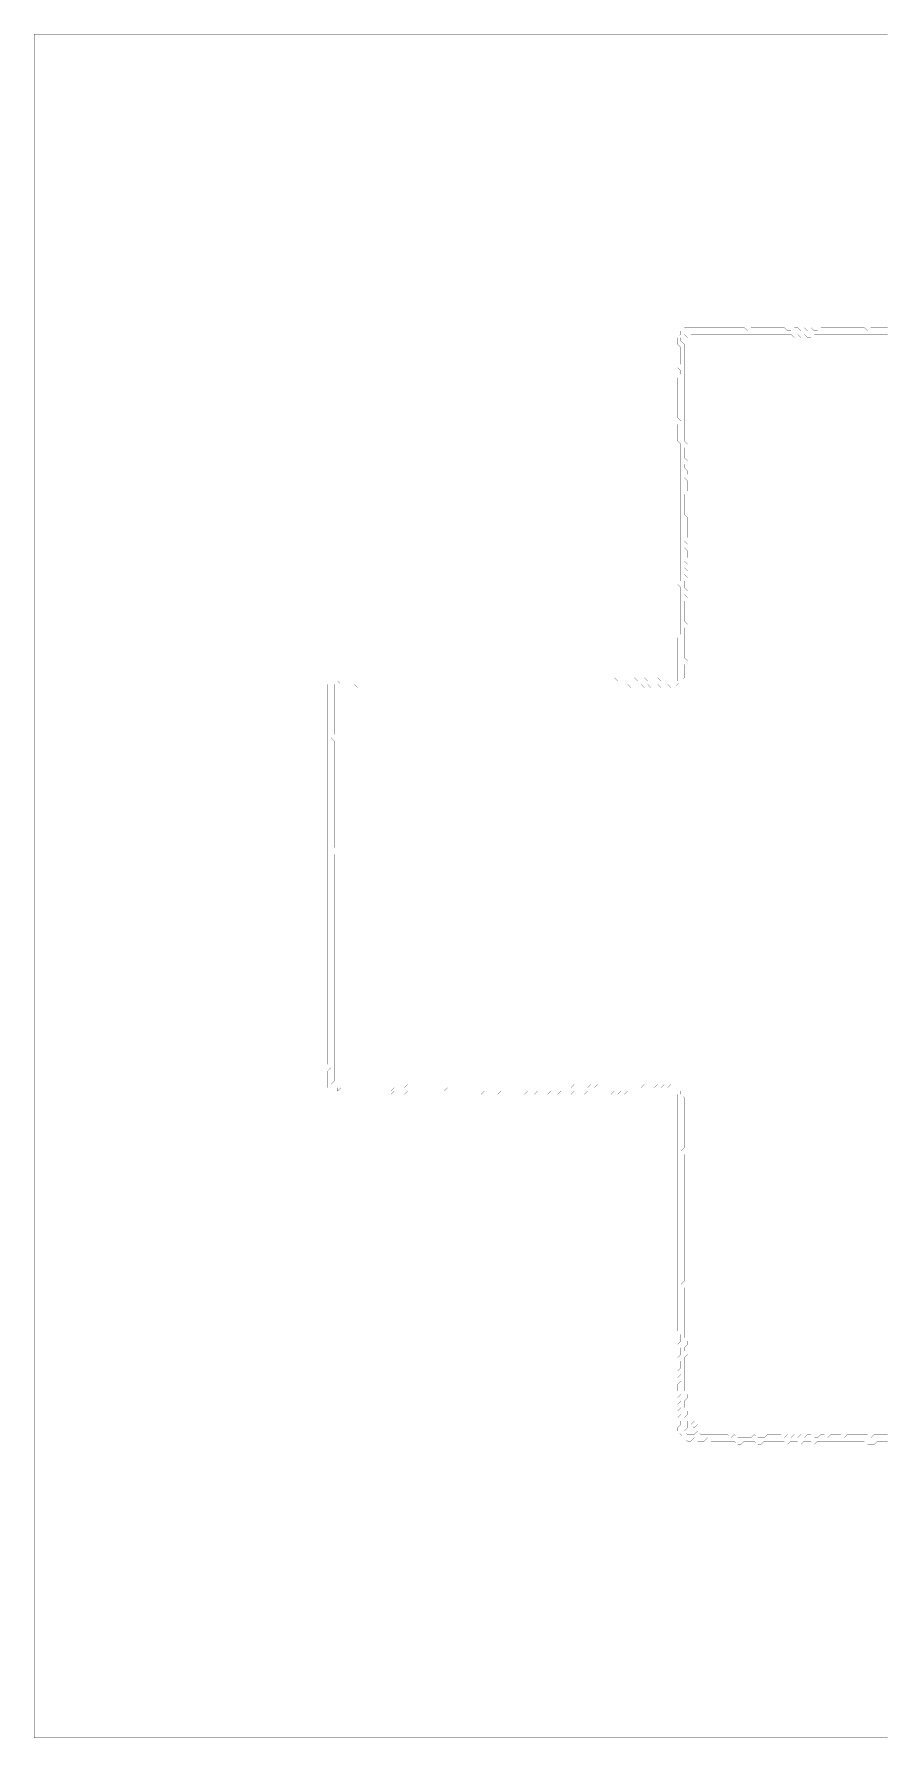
# Model space of a CAD drawing. Header units: metres. Extents: x 0 to 5034, y -5034 to 0.
# Drawn here: x 0 to 2517, y -5034 to 0 of the extents above; entities that cross this region are included whole.
import ezdxf

# ---------------------------------------------------------------- set-up
doc = ezdxf.new("R2010")
doc.units = ezdxf.units.M
doc.layers.add('conductor', color=1, linetype='Continuous')
doc.layers.add('substrate', color=5, linetype='Continuous')

msp = doc.modelspace()

# ---------------------------------------------------------------- linework, layer by layer
at = {"layer": 'conductor', "const_width": 0.5}
msp.add_lwpolyline([(2522, -886.6), (2512.1, -886.6), (2502.3, -886.6), (2492.4, -886.6), (2482.6, -886.6), (2472.7, -886.6), (2462.9, -886.6), (2453, -886.6), (2443.2, -886.6), (2433.3, -886.6), (2423.5, -886.6), (2413.6, -886.6), (2403.8, -886.6), (2393.9, -886.6), (2384.1, -886.6), (2374.2, -886.6), (2364.4, -886.6), (2354.5, -886.6), (2344.7, -886.6), (2334.8, -886.6), (2325, -886.6), (2315.1, -886.6), (2305.3, -886.6), (2295.4, -896.5), (2285.6, -896.5), (2275.7, -886.6), (2265.9, -896.5), (2256, -886.6), (2246.2, -896.5), (2236.3, -886.6), (2226.5, -886.6), (2216.6, -886.6), (2206.8, -886.6), (2196.9, -886.6), (2187, -886.6), (2177.2, -886.6), (2167.3, -886.6), (2157.5, -886.6), (2147.6, -886.6), (2137.8, -886.6), (2127.9, -886.6), (2118.1, -886.6), (2108.2, -886.6), (2098.4, -886.6), (2088.5, -886.6), (2078.7, -886.6), (2068.8, -886.6), (2059, -886.6), (2049.1, -886.6), (2039.3, -886.6), (2029.4, -886.6), (2019.6, -886.6), (2009.7, -886.6), (1999.9, -886.6), (1990, -886.6), (1980.2, -886.6), (1970.3, -886.6), (1960.5, -886.6), (1950.6, -886.6), (1940.8, -886.6), (1930.9, -896.5), (1921.1, -886.6), (1911.2, -896.5), (1911.2, -906.3), (1921.1, -916.2), (1921.1, -926), (1921.1, -935.9), (1921.1, -945.8), (1921.1, -955.6), (1921.1, -965.5), (1921.1, -975.3), (1921.1, -985.2), (1921.1, -995), (1921.1, -1004.9), (1921.1, -1014.7), (1921.1, -1024.6), (1921.1, -1034.4), (1921.1, -1044.3), (1921.1, -1054.1), (1921.1, -1064), (1921.1, -1073.8), (1921.1, -1083.7), (1921.1, -1093.5), (1921.1, -1103.4), (1921.1, -1113.2), (1921.1, -1123.1), (1921.1, -1132.9), (1921.1, -1142.8), (1921.1, -1152.6), (1921.1, -1162.5), (1921.1, -1172.3), (1921.1, -1182.2), (1921.1, -1192), (1921.1, -1201.9), (1930.9, -1211.7), (1921.1, -1221.6), (1921.1, -1231.4), (1921.1, -1241.3), (1921.1, -1251.1), (1930.9, -1261), (1921.1, -1270.9), (1921.1, -1280.7), (1930.9, -1290.6), (1930.9, -1300.4), (1921.1, -1310.3), (1930.9, -1320.1), (1930.9, -1330), (1930.9, -1339.8), (1930.9, -1349.7), (1921.1, -1359.5), (1921.1, -1369.4), (1921.1, -1379.2), (1921.1, -1389.1), (1921.1, -1398.9), (1921.1, -1408.8), (1921.1, -1418.6), (1930.9, -1428.5), (1930.9, -1438.3), (1930.9, -1448.2), (1930.9, -1458), (1930.9, -1467.9), (1930.9, -1477.7), (1930.9, -1487.6), (1921.1, -1497.4), (1930.9, -1507.3), (1921.1, -1517.1), (1930.9, -1527), (1930.9, -1536.8), (1930.9, -1546.7), (1921.1, -1556.5), (1930.9, -1566.4), (1921.1, -1576.2), (1930.9, -1586.1), (1921.1, -1596), (1930.9, -1605.8), (1921.1, -1615.7), (1921.1, -1625.5), (1921.1, -1635.4), (1930.9, -1645.2), (1921.1, -1655.1), (1930.9, -1664.9), (1921.1, -1674.8), (1921.1, -1684.6), (1921.1, -1694.5), (1921.1, -1704.3), (1921.1, -1714.2), (1921.1, -1724), (1921.1, -1733.9), (1930.9, -1743.7), (1921.1, -1753.6), (1921.1, -1763.4), (1921.1, -1773.3), (1921.1, -1783.1), (1921.1, -1793), (1921.1, -1802.8), (1921.1, -1812.7), (1921.1, -1822.5), (1921.1, -1832.4), (1921.1, -1842.2), (1930.9, -1852.1), (1921.1, -1861.9), (1921.1, -1871.8), (1921.1, -1881.6), (1921.1, -1891.5), (1921.1, -1901.4), (1911.2, -1911.2), (1901.4, -1921.1), (1891.5, -1930.9), (1881.6, -1930.9), (1871.8, -1921.1), (1861.9, -1930.9), (1852.1, -1930.9), (1842.2, -1921.1), (1832.4, -1921.1), (1822.5, -1930.9), (1812.7, -1921.1), (1802.8, -1930.9), (1793, -1921.1), (1783.1, -1921.1), (1773.3, -1921.1), (1763.4, -1930.9), (1753.6, -1921.1), (1743.7, -1921.1), (1733.9, -1921.1), (1724, -1921.1), (1714.2, -1921.1), (1704.3, -1921.1), (1694.5, -1921.1), (1684.6, -1921.1), (1674.8, -1921.1), (1664.9, -1921.1), (1655.1, -1921.1), (1645.2, -1921.1), (1635.4, -1921.1), (1625.5, -1921.1), (1615.7, -1921.1), (1605.8, -1921.1), (1596, -1921.1), (1586.1, -1921.1), (1576.2, -1921.1), (1566.4, -1921.1), (1556.5, -1921.1), (1546.7, -1921.1), (1536.8, -1921.1), (1527, -1921.1), (1517.1, -1921.1), (1507.3, -1921.1), (1497.4, -1921.1), (1487.6, -1921.1), (1477.7, -1921.1), (1467.9, -1921.1), (1458, -1921.1), (1448.2, -1921.1), (1438.3, -1921.1), (1428.5, -1921.1), (1418.6, -1921.1), (1408.8, -1921.1), (1398.9, -1921.1), (1389.1, -1921.1), (1379.2, -1921.1), (1369.4, -1921.1), (1359.5, -1921.1), (1349.7, -1921.1), (1339.8, -1921.1), (1330, -1921.1), (1320.1, -1921.1), (1310.3, -1921.1), (1300.4, -1921.1), (1290.6, -1921.1), (1280.7, -1921.1), (1270.9, -1921.1), (1261, -1921.1), (1251.1, -1921.1), (1241.3, -1921.1), (1231.4, -1921.1), (1221.6, -1921.1), (1211.7, -1921.1), (1201.9, -1921.1), (1192, -1921.1), (1182.2, -1921.1), (1172.3, -1921.1), (1162.5, -1921.1), (1152.6, -1921.1), (1142.8, -1921.1), (1132.9, -1921.1), (1123.1, -1921.1), (1113.2, -1921.1), (1103.4, -1921.1), (1093.5, -1921.1), (1083.7, -1921.1), (1073.8, -1921.1), (1064, -1921.1), (1054.1, -1921.1), (1044.3, -1921.1), (1034.4, -1921.1), (1024.6, -1921.1), (1014.7, -1921.1), (1004.9, -1921.1), (995, -1921.1), (985.2, -1921.1), (975.3, -1921.1), (965.5, -1921.1), (955.6, -1930.9), (945.8, -1921.1), (935.9, -1921.1), (926, -1921.1), (916.2, -1921.1), (906.3, -1921.1), (896.5, -1911.2), (886.6, -1921.1), (886.6, -1930.9), (886.6, -1940.8), (886.6, -1950.6), (886.6, -1960.5), (886.6, -1970.3), (886.6, -1980.2), (886.6, -1990), (886.6, -1999.9), (886.6, -2009.7), (886.6, -2019.6), (886.6, -2029.4), (886.6, -2039.3), (886.6, -2049.1), (886.6, -2059), (886.6, -2068.8), (876.8, -2078.7), (886.6, -2088.5), (886.6, -2098.4), (886.6, -2108.2), (886.6, -2118.1), (886.6, -2127.9), (886.6, -2137.8), (886.6, -2147.6), (886.6, -2157.5), (886.6, -2167.3), (886.6, -2177.2), (886.6, -2187), (886.6, -2196.9), (886.6, -2206.8), (886.6, -2216.6), (886.6, -2226.5), (886.6, -2236.3), (886.6, -2246.2), (886.6, -2256), (886.6, -2265.9), (886.6, -2275.7), (886.6, -2285.6), (886.6, -2295.4), (886.6, -2305.3), (886.6, -2315.1), (886.6, -2325), (886.6, -2334.8), (886.6, -2344.7), (886.6, -2354.5), (886.6, -2364.4), (886.6, -2374.2), (886.6, -2384.1), (886.6, -2393.9), (886.6, -2403.8), (876.8, -2413.6), (886.6, -2423.5), (886.6, -2433.3), (886.6, -2443.2), (886.6, -2453), (886.6, -2462.9), (886.6, -2472.7), (886.6, -2482.6), (886.6, -2492.4), (886.6, -2502.3), (886.6, -2512.1), (886.6, -2522), (886.6, -2531.9), (886.6, -2541.7), (886.6, -2551.6), (886.6, -2561.4), (886.6, -2571.3), (886.6, -2581.1), (886.6, -2591), (886.6, -2600.8), (886.6, -2610.7), (886.6, -2620.5), (886.6, -2630.4), (886.6, -2640.2), (886.6, -2650.1), (886.6, -2659.9), (886.6, -2669.8), (886.6, -2679.6), (886.6, -2689.5), (886.6, -2699.3), (886.6, -2709.2), (886.6, -2719), (886.6, -2728.9), (886.6, -2738.7), (886.6, -2748.6), (886.6, -2758.4), (886.6, -2768.3), (886.6, -2778.1), (886.6, -2788), (886.6, -2797.8), (886.6, -2807.7), (886.6, -2817.5), (886.6, -2827.4), (886.6, -2837.2), (886.6, -2847.1), (886.6, -2857), (886.6, -2866.8), (886.6, -2876.7), (886.6, -2886.5), (886.6, -2896.4), (886.6, -2906.2), (886.6, -2916.1), (886.6, -2925.9), (886.6, -2935.8), (886.6, -2945.6), (886.6, -2955.5), (886.6, -2965.3), (886.6, -2975.2), (886.6, -2985), (886.6, -2994.9), (886.6, -3004.7), (886.6, -3014.6), (886.6, -3024.4), (886.6, -3034.3), (886.6, -3044.1), (886.6, -3054), (886.6, -3063.8), (886.6, -3073.7), (886.6, -3083.5), (886.6, -3093.4), (876.8, -3103.2), (886.6, -3103.2), (896.5, -3113.1), (896.5, -3122.9), (906.3, -3113.1), (916.2, -3113.1), (926, -3113.1), (935.9, -3113.1), (945.8, -3113.1), (955.6, -3113.1), (965.5, -3113.1), (975.3, -3113.1), (985.2, -3113.1), (995, -3113.1), (1004.9, -3113.1), (1014.7, -3113.1), (1024.6, -3113.1), (1034.4, -3113.1), (1044.3, -3113.1), (1054.1, -3122.9), (1064, -3113.1), (1073.8, -3113.1), (1083.7, -3113.1), (1093.5, -3113.1), (1103.4, -3103.2), (1113.2, -3113.1), (1123.1, -3113.1), (1132.9, -3113.1), (1142.8, -3113.1), (1152.6, -3113.1), (1162.5, -3113.1), (1172.3, -3113.1), (1182.2, -3113.1), (1192, -3113.1), (1201.9, -3113.1), (1211.7, -3122.9), (1221.6, -3113.1), (1231.4, -3113.1), (1241.3, -3113.1), (1251.1, -3113.1), (1261, -3113.1), (1270.9, -3113.1), (1280.7, -3113.1), (1290.6, -3113.1), (1300.4, -3113.1), (1310.3, -3113.1), (1320.1, -3113.1), (1330, -3113.1), (1339.8, -3113.1), (1349.7, -3113.1), (1359.5, -3113.1), (1369.4, -3113.1), (1379.2, -3113.1), (1389.1, -3113.1), (1398.9, -3113.1), (1408.8, -3113.1), (1418.6, -3113.1), (1428.5, -3113.1), (1438.3, -3113.1), (1448.2, -3113.1), (1458, -3113.1), (1467.9, -3113.1), (1477.7, -3113.1), (1487.6, -3113.1), (1497.4, -3113.1), (1507.3, -3113.1), (1517.1, -3113.1), (1527, -3113.1), (1536.8, -3113.1), (1546.7, -3113.1), (1556.5, -3113.1), (1566.4, -3113.1), (1576.2, -3113.1), (1586.1, -3113.1), (1596, -3103.2), (1605.8, -3113.1), (1615.7, -3113.1), (1625.5, -3113.1), (1635.4, -3113.1), (1645.2, -3103.2), (1655.1, -3113.1), (1664.9, -3103.2), (1674.8, -3103.2), (1684.6, -3103.2), (1694.5, -3113.1), (1704.3, -3113.1), (1714.2, -3113.1), (1724, -3113.1), (1733.9, -3113.1), (1743.7, -3113.1), (1753.6, -3113.1), (1763.4, -3113.1), (1773.3, -3113.1), (1783.1, -3113.1), (1793, -3113.1), (1802.8, -3103.2), (1812.7, -3113.1), (1822.5, -3113.1), (1832.4, -3113.1), (1842.2, -3103.2), (1852.1, -3113.1), (1861.9, -3103.2), (1871.8, -3113.1), (1881.6, -3103.2), (1891.5, -3113.1), (1901.4, -3113.1), (1911.2, -3122.9), (1911.2, -3132.8), (1921.1, -3142.6), (1921.1, -3152.5), (1921.1, -3162.4), (1921.1, -3172.2), (1921.1, -3182.1), (1921.1, -3191.9), (1921.1, -3201.8), (1921.1, -3211.6), (1921.1, -3221.5), (1921.1, -3231.3), (1921.1, -3241.2), (1921.1, -3251), (1921.1, -3260.9), (1921.1, -3270.7), (1921.1, -3280.6), (1921.1, -3290.4), (1911.2, -3300.3), (1921.1, -3310.1), (1921.1, -3320), (1921.1, -3329.8), (1921.1, -3339.7), (1921.1, -3349.5), (1921.1, -3359.4), (1921.1, -3369.2), (1921.1, -3379.1), (1921.1, -3388.9), (1921.1, -3398.8), (1921.1, -3408.6), (1921.1, -3418.5), (1921.1, -3428.3), (1921.1, -3438.2), (1921.1, -3448), (1921.1, -3457.9), (1921.1, -3467.8), (1921.1, -3477.6), (1921.1, -3487.5), (1921.1, -3497.3), (1921.1, -3507.2), (1921.1, -3517), (1921.1, -3526.9), (1921.1, -3536.7), (1921.1, -3546.6), (1921.1, -3556.4), (1921.1, -3566.3), (1921.1, -3576.1), (1921.1, -3586), (1921.1, -3595.8), (1921.1, -3605.7), (1921.1, -3615.5), (1921.1, -3625.4), (1921.1, -3635.2), (1921.1, -3645.1), (1921.1, -3654.9), (1921.1, -3664.8), (1921.1, -3674.6), (1921.1, -3684.5), (1911.2, -3694.3), (1921.1, -3704.2), (1921.1, -3714), (1921.1, -3723.9), (1921.1, -3733.7), (1921.1, -3743.6), (1921.1, -3753.4), (1921.1, -3763.3), (1921.1, -3773.1), (1921.1, -3783), (1921.1, -3792.9), (1921.1, -3802.7), (1921.1, -3812.6), (1921.1, -3822.4), (1921.1, -3832.3), (1921.1, -3842.1), (1921.1, -3852), (1930.9, -3861.8), (1930.9, -3871.7), (1921.1, -3881.5), (1921.1, -3891.4), (1930.9, -3901.2), (1921.1, -3911.1), (1921.1, -3920.9), (1921.1, -3930.8), (1921.1, -3940.6), (1921.1, -3950.5), (1921.1, -3960.3), (1921.1, -3970.2), (1921.1, -3980), (1921.1, -3989.9), (1921.1, -3999.7), (1921.1, -4009.6), (1930.9, -4019.4), (1930.9, -4029.3), (1921.1, -4039.1), (1921.1, -4049), (1921.1, -4058.8), (1930.9, -4068.7), (1930.9, -4078.5), (1921.1, -4088.4), (1930.9, -4098.2), (1930.9, -4108.1), (1930.9, -4118), (1921.1, -4127.8), (1930.9, -4137.7), (1940.8, -4137.7), (1950.6, -4137.7), (1960.5, -4127.8), (1970.3, -4137.7), (1980.2, -4137.7), (1990, -4137.7), (1999.9, -4137.7), (2009.7, -4137.7), (2019.6, -4137.7), (2029.4, -4137.7), (2039.3, -4137.7), (2049.1, -4137.7), (2059, -4147.5), (2068.8, -4137.7), (2078.7, -4147.5), (2088.5, -4147.5), (2098.4, -4147.5), (2108.2, -4147.5), (2118.1, -4147.5), (2127.9, -4137.7), (2137.8, -4147.5), (2147.6, -4147.5), (2157.5, -4147.5), (2167.3, -4137.7), (2177.2, -4137.7), (2187, -4137.7), (2196.9, -4137.7), (2206.8, -4137.7), (2216.6, -4147.5), (2226.5, -4137.7), (2236.3, -4147.5), (2246.2, -4137.7), (2256, -4147.5), (2265.9, -4137.7), (2275.7, -4147.5), (2285.6, -4137.7), (2295.4, -4137.7), (2305.3, -4147.5), (2315.1, -4147.5), (2325, -4137.7), (2334.8, -4137.7), (2344.7, -4147.5), (2354.5, -4137.7), (2364.4, -4137.7), (2374.2, -4137.7), (2384.1, -4137.7), (2393.9, -4147.5), (2403.8, -4137.7), (2413.6, -4137.7), (2423.5, -4137.7), (2433.3, -4137.7), (2443.2, -4137.7), (2453, -4137.7), (2462.9, -4137.7), (2472.7, -4147.5), (2482.6, -4137.7), (2492.4, -4137.7), (2502.3, -4137.7), (2512.1, -4137.7), (2522, -4137.7)], dxfattribs=at)
msp.add_lwpolyline([(1940.8, -4108.1), (1950.6, -4098.2), (1960.5, -4108.1), (1950.6, -4118)], close=True, dxfattribs=at)
at = {"layer": 'substrate', "const_width": 0.5}
for points in [[(2522, 0), (2512.1, 0), (2502.3, 0), (2492.4, 0), (2482.6, 0), (2472.7, 0), (2462.9, 0), (2453, 0), (2443.2, 0), (2433.3, 0), (2423.5, 0), (2413.6, 0), (2403.8, 0), (2393.9, 0), (2384.1, 0), (2374.2, 0), (2364.4, 0), (2354.5, 0), (2344.7, 0), (2334.8, 0), (2325, 0), (2315.1, 0), (2305.3, 0), (2295.4, 0), (2285.6, 0), (2275.7, 0), (2265.9, 0), (2256, 0), (2246.2, 0), (2236.3, 0), (2226.5, 0), (2216.6, 0), (2206.8, 0), (2196.9, 0), (2187, 0), (2177.2, 0), (2167.3, 0), (2157.5, 0), (2147.6, 0), (2137.8, 0), (2127.9, 0), (2118.1, 0), (2108.2, 0), (2098.4, 0), (2088.5, 0), (2078.7, 0), (2068.8, 0), (2059, 0), (2049.1, 0), (2039.3, 0), (2029.4, 0), (2019.6, 0), (2009.7, 0), (1999.9, 0), (1990, 0), (1980.2, 0), (1970.3, 0), (1960.5, 0), (1950.6, 0), (1940.8, 0), (1930.9, 0), (1921.1, 0), (1911.2, 0), (1901.4, 0), (1891.5, 0), (1881.6, 0), (1871.8, 0), (1861.9, 0), (1852.1, 0), (1842.2, 0), (1832.4, 0), (1822.5, 0), (1812.7, 0), (1802.8, 0), (1793, 0), (1783.1, 0), (1773.3, 0), (1763.4, 0), (1753.6, 0), (1743.7, 0), (1733.9, 0), (1724, 0), (1714.2, 0), (1704.3, 0), (1694.5, 0), (1684.6, 0), (1674.8, 0), (1664.9, 0), (1655.1, 0), (1645.2, 0), (1635.4, 0), (1625.5, 0), (1615.7, 0), (1605.8, 0), (1596, 0), (1586.1, 0), (1576.2, 0), (1566.4, 0), (1556.5, 0), (1546.7, 0), (1536.8, 0), (1527, 0), (1517.1, 0), (1507.3, 0), (1497.4, 0), (1487.6, 0), (1477.7, 0), (1467.9, 0), (1458, 0), (1448.2, 0), (1438.3, 0), (1428.5, 0), (1418.6, 0), (1408.8, 0), (1398.9, 0), (1389.1, 0), (1379.2, 0), (1369.4, 0), (1359.5, 0), (1349.7, 0), (1339.8, 0), (1330, 0), (1320.1, 0), (1310.3, 0), (1300.4, 0), (1290.6, 0), (1280.7, 0), (1270.9, 0), (1261, 0), (1251.1, 0), (1241.3, 0), (1231.4, 0), (1221.6, 0), (1211.7, 0), (1201.9, 0), (1192, 0), (1182.2, 0), (1172.3, 0), (1162.5, 0), (1152.6, 0), (1142.8, 0), (1132.9, 0), (1123.1, 0), (1113.2, 0), (1103.4, 0), (1093.5, 0), (1083.7, 0), (1073.8, 0), (1064, 0), (1054.1, 0), (1044.3, 0), (1034.4, 0), (1024.6, 0), (1014.7, 0), (1004.9, 0), (995, 0), (985.2, 0), (975.3, 0), (965.5, 0), (955.6, 0), (945.8, 0), (935.9, 0), (926, 0), (916.2, 0), (906.3, 0), (896.5, 0), (886.6, 0), (876.8, 0), (866.9, 0), (857.1, 0), (847.2, 0), (837.4, 0), (827.5, 0), (817.7, 0), (807.8, 0), (798, 0), (788.1, 0), (778.3, 0), (768.4, 0), (758.6, 0), (748.7, 0), (738.9, 0), (729, 0), (719.2, 0), (709.3, 0), (699.5, 0), (689.6, 0), (679.8, 0), (669.9, 0), (660.1, 0), (650.2, 0), (640.4, 0), (630.5, 0), (620.6, 0), (610.8, 0), (600.9, 0), (591.1, 0), (581.2, 0), (571.4, 0), (561.5, 0), (551.7, 0), (541.8, 0), (532, 0), (522.1, 0), (512.3, 0), (502.4, 0), (492.6, 0), (482.7, 0), (472.9, 0), (463, 0), (453.2, 0), (443.3, 0), (433.5, 0), (423.6, 0), (413.8, 0), (403.9, 0), (394.1, 0), (384.2, 0), (374.4, 0), (364.5, 0), (354.7, 0), (344.8, 0), (335, 0), (325.1, 0), (315.2, 0), (305.4, 0), (295.5, 0), (285.7, 0), (275.8, 0), (266, 0), (256.1, 0), (246.3, 0), (236.4, 0), (226.6, 0), (216.7, 0), (206.9, 0), (197, 0), (187.2, 0), (177.3, 0), (167.5, 0), (157.6, 0), (147.8, 0), (137.9, 0), (128.1, 0), (118.2, 0), (108.4, 0), (98.5, 0), (88.7, 0), (78.8, 0), (69, 0), (59.1, 0), (49.3, 0), (39.4, 0), (29.6, 0), (19.7, 0), (9.9, 0), (0, 0), (0, -9.9), (0, -19.7), (0, -29.6), (0, -39.4), (0, -49.3), (0, -59.1), (0, -69), (0, -78.8), (0, -88.7), (0, -98.5), (0, -108.4), (0, -118.2), (0, -128.1), (0, -137.9), (0, -147.8), (0, -157.6), (0, -167.5), (0, -177.3), (0, -187.2), (0, -197), (0, -206.9), (0, -216.7), (0, -226.6), (0, -236.4), (0, -246.3), (0, -256.1), (0, -266), (0, -275.8), (0, -285.7), (0, -295.5), (0, -305.4), (0, -315.2), (0, -325.1), (0, -335), (0, -344.8), (0, -354.7), (0, -364.5), (0, -374.4), (0, -384.2), (0, -394.1), (0, -403.9), (0, -413.8), (0, -423.6), (0, -433.5), (0, -443.3), (0, -453.2), (0, -463), (0, -472.9), (0, -482.7), (0, -492.6), (0, -502.4), (0, -512.3), (0, -522.1), (0, -532), (0, -541.8), (0, -551.7), (0, -561.5), (0, -571.4), (0, -581.2), (0, -591.1), (0, -600.9), (0, -610.8), (0, -620.6), (0, -630.5), (0, -640.4), (0, -650.2), (0, -660.1), (0, -669.9), (0, -679.8), (0, -689.6), (0, -699.5), (0, -709.3), (0, -719.2), (0, -729), (0, -738.9), (0, -748.7), (0, -758.6), (0, -768.4), (0, -778.3), (0, -788.1), (0, -798), (0, -807.8), (0, -817.7), (0, -827.5), (0, -837.4), (0, -847.2), (0, -857.1), (0, -866.9), (0, -876.8), (0, -886.6), (0, -896.5), (0, -906.3), (0, -916.2), (0, -926), (0, -935.9), (0, -945.8), (0, -955.6), (0, -965.5), (0, -975.3), (0, -985.2), (0, -995), (0, -1004.9), (0, -1014.7), (0, -1024.6), (0, -1034.4), (0, -1044.3), (0, -1054.1), (0, -1064), (0, -1073.8), (0, -1083.7), (0, -1093.5), (0, -1103.4), (0, -1113.2), (0, -1123.1), (0, -1132.9), (0, -1142.8), (0, -1152.6), (0, -1162.5), (0, -1172.3), (0, -1182.2), (0, -1192), (0, -1201.9), (0, -1211.7), (0, -1221.6), (0, -1231.4), (0, -1241.3), (0, -1251.1), (0, -1261), (0, -1270.9), (0, -1280.7), (0, -1290.6), (0, -1300.4), (0, -1310.3), (0, -1320.1), (0, -1330), (0, -1339.8), (0, -1349.7), (0, -1359.5), (0, -1369.4), (0, -1379.2), (0, -1389.1), (0, -1398.9), (0, -1408.8), (0, -1418.6), (0, -1428.5), (0, -1438.3), (0, -1448.2), (0, -1458), (0, -1467.9), (0, -1477.7), (0, -1487.6), (0, -1497.4), (0, -1507.3), (0, -1517.1), (0, -1527), (0, -1536.8), (0, -1546.7), (0, -1556.5), (0, -1566.4), (0, -1576.2), (0, -1586.1), (0, -1596), (0, -1605.8), (0, -1615.7), (0, -1625.5), (0, -1635.4), (0, -1645.2), (0, -1655.1), (0, -1664.9), (0, -1674.8), (0, -1684.6), (0, -1694.5), (0, -1704.3), (0, -1714.2), (0, -1724), (0, -1733.9), (0, -1743.7), (0, -1753.6), (0, -1763.4), (0, -1773.3), (0, -1783.1), (0, -1793), (0, -1802.8), (0, -1812.7), (0, -1822.5), (0, -1832.4), (0, -1842.2), (0, -1852.1), (0, -1861.9), (0, -1871.8), (0, -1881.6), (0, -1891.5), (0, -1901.4), (0, -1911.2), (0, -1921.1), (0, -1930.9), (0, -1940.8), (0, -1950.6), (0, -1960.5), (0, -1970.3), (0, -1980.2), (0, -1990), (0, -1999.9), (0, -2009.7), (0, -2019.6), (0, -2029.4), (0, -2039.3), (0, -2049.1), (0, -2059), (0, -2068.8), (0, -2078.7), (0, -2088.5), (0, -2098.4), (0, -2108.2), (0, -2118.1), (0, -2127.9), (0, -2137.8), (0, -2147.6), (0, -2157.5), (0, -2167.3), (0, -2177.2), (0, -2187), (0, -2196.9), (0, -2206.8), (0, -2216.6), (0, -2226.5), (0, -2236.3), (0, -2246.2), (0, -2256), (0, -2265.9), (0, -2275.7), (0, -2285.6), (0, -2295.4), (0, -2305.3), (0, -2315.1), (0, -2325), (0, -2334.8), (0, -2344.7), (0, -2354.5), (0, -2364.4), (0, -2374.2), (0, -2384.1), (0, -2393.9), (0, -2403.8), (0, -2413.6), (0, -2423.5), (0, -2433.3), (0, -2443.2), (0, -2453), (0, -2462.9), (0, -2472.7), (0, -2482.6), (0, -2492.4), (0, -2502.3), (0, -2512.1), (0, -2522), (0, -2531.9), (0, -2541.7), (0, -2551.6), (0, -2561.4), (0, -2571.3), (0, -2581.1), (0, -2591), (0, -2600.8), (0, -2610.7), (0, -2620.5), (0, -2630.4), (0, -2640.2), (0, -2650.1), (0, -2659.9), (0, -2669.8), (0, -2679.6), (0, -2689.5), (0, -2699.3), (0, -2709.2), (0, -2719), (0, -2728.9), (0, -2738.7), (0, -2748.6), (0, -2758.4), (0, -2768.3), (0, -2778.1), (0, -2788), (0, -2797.8), (0, -2807.7), (0, -2817.5), (0, -2827.4), (0, -2837.2), (0, -2847.1), (0, -2857), (0, -2866.8), (0, -2876.7), (0, -2886.5), (0, -2896.4), (0, -2906.2), (0, -2916.1), (0, -2925.9), (0, -2935.8), (0, -2945.6), (0, -2955.5), (0, -2965.3), (0, -2975.2), (0, -2985), (0, -2994.9), (0, -3004.7), (0, -3014.6), (0, -3024.4), (0, -3034.3), (0, -3044.1), (0, -3054), (0, -3063.8), (0, -3073.7), (0, -3083.5), (0, -3093.4), (0, -3103.2), (0, -3113.1), (0, -3122.9), (0, -3132.8), (0, -3142.6), (0, -3152.5), (0, -3162.4), (0, -3172.2), (0, -3182.1), (0, -3191.9), (0, -3201.8), (0, -3211.6), (0, -3221.5), (0, -3231.3), (0, -3241.2), (0, -3251), (0, -3260.9), (0, -3270.7), (0, -3280.6), (0, -3290.4), (0, -3300.3), (0, -3310.1), (0, -3320), (0, -3329.8), (0, -3339.7), (0, -3349.5), (0, -3359.4), (0, -3369.2), (0, -3379.1), (0, -3388.9), (0, -3398.8), (0, -3408.6), (0, -3418.5), (0, -3428.3), (0, -3438.2), (0, -3448), (0, -3457.9), (0, -3467.8), (0, -3477.6), (0, -3487.5), (0, -3497.3), (0, -3507.2), (0, -3517), (0, -3526.9), (0, -3536.7), (0, -3546.6), (0, -3556.4), (0, -3566.3), (0, -3576.1), (0, -3586), (0, -3595.8), (0, -3605.7), (0, -3615.5), (0, -3625.4), (0, -3635.2), (0, -3645.1), (0, -3654.9), (0, -3664.8), (0, -3674.6), (0, -3684.5), (0, -3694.3), (0, -3704.2), (0, -3714), (0, -3723.9), (0, -3733.7), (0, -3743.6), (0, -3753.4), (0, -3763.3), (0, -3773.1), (0, -3783), (0, -3792.9), (0, -3802.7), (0, -3812.6), (0, -3822.4), (0, -3832.3), (0, -3842.1), (0, -3852), (0, -3861.8), (0, -3871.7), (0, -3881.5), (0, -3891.4), (0, -3901.2), (0, -3911.1), (0, -3920.9), (0, -3930.8), (0, -3940.6), (0, -3950.5), (0, -3960.3), (0, -3970.2), (0, -3980), (0, -3989.9), (0, -3999.7), (0, -4009.6), (0, -4019.4), (0, -4029.3), (0, -4039.1), (0, -4049), (0, -4058.8), (0, -4068.7), (0, -4078.5), (0, -4088.4), (0, -4098.2), (0, -4108.1), (0, -4118), (0, -4127.8), (0, -4137.7), (0, -4147.5), (0, -4157.4), (0, -4167.2), (0, -4177.1), (0, -4186.9), (0, -4196.8), (0, -4206.6), (0, -4216.5), (0, -4226.3), (0, -4236.2), (0, -4246), (0, -4255.9), (0, -4265.7), (0, -4275.6), (0, -4285.4), (0, -4295.3), (0, -4305.1), (0, -4315), (0, -4324.8), (0, -4334.7), (0, -4344.5), (0, -4354.4), (0, -4364.2), (0, -4374.1), (0, -4383.9), (0, -4393.8), (0, -4403.6), (0, -4413.5), (0, -4423.4), (0, -4433.2), (0, -4443.1), (0, -4452.9), (0, -4462.8), (0, -4472.6), (0, -4482.5), (0, -4492.3), (0, -4502.2), (0, -4512), (0, -4521.9), (0, -4531.7), (0, -4541.6), (0, -4551.4), (0, -4561.3), (0, -4571.1), (0, -4581), (0, -4590.8), (0, -4600.7), (0, -4610.5), (0, -4620.4), (0, -4630.2), (0, -4640.1), (0, -4649.9), (0, -4659.8), (0, -4669.6), (0, -4679.5), (0, -4689.3), (0, -4699.2), (0, -4709), (0, -4718.9), (0, -4728.8), (0, -4738.6), (0, -4748.5), (0, -4758.3), (0, -4768.2), (0, -4778), (0, -4787.9), (0, -4797.7), (0, -4807.6), (0, -4817.4), (0, -4827.3), (0, -4837.1), (0, -4847), (0, -4856.8), (0, -4866.7), (0, -4876.5), (0, -4886.4), (0, -4896.2), (0, -4906.1), (0, -4915.9), (0, -4925.8), (0, -4935.6), (0, -4945.5), (0, -4955.3), (0, -4965.2), (0, -4975), (0, -4984.9), (0, -4994.7), (0, -5004.6), (0, -5014.4), (0, -5024.3), (0, -5034.1), (9.9, -5034.1), (19.7, -5034.1), (29.6, -5034.1), (39.4, -5034.1), (49.3, -5034.1), (59.1, -5034.1), (69, -5034.1), (78.8, -5034.1), (88.7, -5034.1), (98.5, -5034.1), (108.4, -5034.1), (118.2, -5034.1), (128.1, -5034.1), (137.9, -5034.1), (147.8, -5034.1), (157.6, -5034.1), (167.5, -5034.1), (177.3, -5034.1), (187.2, -5034.1), (197, -5034.1), (206.9, -5034.1), (216.7, -5034.1), (226.6, -5034.1), (236.4, -5034.1), (246.3, -5034.1), (256.1, -5034.1), (266, -5034.1), (275.8, -5034.1), (285.7, -5034.1), (295.5, -5034.1), (305.4, -5034.1), (315.2, -5034.1), (325.1, -5034.1), (335, -5034.1), (344.8, -5034.1), (354.7, -5034.1), (364.5, -5034.1), (374.4, -5034.1), (384.2, -5034.1), (394.1, -5034.1), (403.9, -5034.1), (413.8, -5034.1), (423.6, -5034.1), (433.5, -5034.1), (443.3, -5034.1), (453.2, -5034.1), (463, -5034.1), (472.9, -5034.1), (482.7, -5034.1), (492.6, -5034.1), (502.4, -5034.1), (512.3, -5034.1), (522.1, -5034.1), (532, -5034.1), (541.8, -5034.1), (551.7, -5034.1), (561.5, -5034.1), (571.4, -5034.1), (581.2, -5034.1), (591.1, -5034.1), (600.9, -5034.1), (610.8, -5034.1), (620.6, -5034.1), (630.5, -5034.1), (640.4, -5034.1), (650.2, -5034.1), (660.1, -5034.1), (669.9, -5034.1), (679.8, -5034.1), (689.6, -5034.1), (699.5, -5034.1), (709.3, -5034.1), (719.2, -5034.1), (729, -5034.1), (738.9, -5034.1), (748.7, -5034.1), (758.6, -5034.1), (768.4, -5034.1), (778.3, -5034.1), (788.1, -5034.1), (798, -5034.1), (807.8, -5034.1), (817.7, -5034.1), (827.5, -5034.1), (837.4, -5034.1), (847.2, -5034.1), (857.1, -5034.1), (866.9, -5034.1), (876.8, -5034.1), (886.6, -5034.1), (896.5, -5034.1), (906.3, -5034.1), (916.2, -5034.1), (926, -5034.1), (935.9, -5034.1), (945.8, -5034.1), (955.6, -5034.1), (965.5, -5034.1), (975.3, -5034.1), (985.2, -5034.1), (995, -5034.1), (1004.9, -5034.1), (1014.7, -5034.1), (1024.6, -5034.1), (1034.4, -5034.1), (1044.3, -5034.1), (1054.1, -5034.1), (1064, -5034.1), (1073.8, -5034.1), (1083.7, -5034.1), (1093.5, -5034.1), (1103.4, -5034.1), (1113.2, -5034.1), (1123.1, -5034.1), (1132.9, -5034.1), (1142.8, -5034.1), (1152.6, -5034.1), (1162.5, -5034.1), (1172.3, -5034.1), (1182.2, -5034.1), (1192, -5034.1), (1201.9, -5034.1), (1211.7, -5034.1), (1221.6, -5034.1), (1231.4, -5034.1), (1241.3, -5034.1), (1251.1, -5034.1), (1261, -5034.1), (1270.9, -5034.1), (1280.7, -5034.1), (1290.6, -5034.1), (1300.4, -5034.1), (1310.3, -5034.1), (1320.1, -5034.1), (1330, -5034.1), (1339.8, -5034.1), (1349.7, -5034.1), (1359.5, -5034.1), (1369.4, -5034.1), (1379.2, -5034.1), (1389.1, -5034.1), (1398.9, -5034.1), (1408.8, -5034.1), (1418.6, -5034.1), (1428.5, -5034.1), (1438.3, -5034.1), (1448.2, -5034.1), (1458, -5034.1), (1467.9, -5034.1), (1477.7, -5034.1), (1487.6, -5034.1), (1497.4, -5034.1), (1507.3, -5034.1), (1517.1, -5034.1), (1527, -5034.1), (1536.8, -5034.1), (1546.7, -5034.1), (1556.5, -5034.1), (1566.4, -5034.1), (1576.2, -5034.1), (1586.1, -5034.1), (1596, -5034.1), (1605.8, -5034.1), (1615.7, -5034.1), (1625.5, -5034.1), (1635.4, -5034.1), (1645.2, -5034.1), (1655.1, -5034.1), (1664.9, -5034.1), (1674.8, -5034.1), (1684.6, -5034.1), (1694.5, -5034.1), (1704.3, -5034.1), (1714.2, -5034.1), (1724, -5034.1), (1733.9, -5034.1), (1743.7, -5034.1), (1753.6, -5034.1), (1763.4, -5034.1), (1773.3, -5034.1), (1783.1, -5034.1), (1793, -5034.1), (1802.8, -5034.1), (1812.7, -5034.1), (1822.5, -5034.1), (1832.4, -5034.1), (1842.2, -5034.1), (1852.1, -5034.1), (1861.9, -5034.1), (1871.8, -5034.1), (1881.6, -5034.1), (1891.5, -5034.1), (1901.4, -5034.1), (1911.2, -5034.1), (1921.1, -5034.1), (1930.9, -5034.1), (1940.8, -5034.1), (1950.6, -5034.1), (1960.5, -5034.1), (1970.3, -5034.1), (1980.2, -5034.1), (1990, -5034.1), (1999.9, -5034.1), (2009.7, -5034.1), (2019.6, -5034.1), (2029.4, -5034.1), (2039.3, -5034.1), (2049.1, -5034.1), (2059, -5034.1), (2068.8, -5034.1), (2078.7, -5034.1), (2088.5, -5034.1), (2098.4, -5034.1), (2108.2, -5034.1), (2118.1, -5034.1), (2127.9, -5034.1), (2137.8, -5034.1), (2147.6, -5034.1), (2157.5, -5034.1), (2167.3, -5034.1), (2177.2, -5034.1), (2187, -5034.1), (2196.9, -5034.1), (2206.8, -5034.1), (2216.6, -5034.1), (2226.5, -5034.1), (2236.3, -5034.1), (2246.2, -5034.1), (2256, -5034.1), (2265.9, -5034.1), (2275.7, -5034.1), (2285.6, -5034.1), (2295.4, -5034.1), (2305.3, -5034.1), (2315.1, -5034.1), (2325, -5034.1), (2334.8, -5034.1), (2344.7, -5034.1), (2354.5, -5034.1), (2364.4, -5034.1), (2374.2, -5034.1), (2384.1, -5034.1), (2393.9, -5034.1), (2403.8, -5034.1), (2413.6, -5034.1), (2423.5, -5034.1), (2433.3, -5034.1), (2443.2, -5034.1), (2453, -5034.1), (2462.9, -5034.1), (2472.7, -5034.1), (2482.6, -5034.1), (2492.4, -5034.1), (2502.3, -5034.1), (2512.1, -5034.1), (2522, -5034.1)], [(2522, -4157.4), (2512.1, -4157.4), (2502.3, -4157.4), (2492.4, -4157.4), (2482.6, -4167.2), (2472.7, -4167.2), (2462.9, -4167.2), (2453, -4157.4), (2443.2, -4157.4), (2433.3, -4157.4), (2423.5, -4157.4), (2413.6, -4157.4), (2403.8, -4157.4), (2393.9, -4157.4), (2384.1, -4157.4), (2374.2, -4157.4), (2364.4, -4157.4), (2354.5, -4157.4), (2344.7, -4157.4), (2334.8, -4157.4), (2325, -4157.4), (2315.1, -4157.4), (2305.3, -4167.2), (2295.4, -4157.4), (2285.6, -4157.4), (2275.7, -4157.4), (2265.9, -4167.2), (2256, -4157.4), (2246.2, -4157.4), (2236.3, -4157.4), (2226.5, -4167.2), (2216.6, -4157.4), (2206.8, -4157.4), (2196.9, -4157.4), (2187, -4157.4), (2177.2, -4157.4), (2167.3, -4157.4), (2157.5, -4157.4), (2147.6, -4167.2), (2137.8, -4167.2), (2127.9, -4157.4), (2118.1, -4157.4), (2108.2, -4157.4), (2098.4, -4157.4), (2088.5, -4167.2), (2078.7, -4167.2), (2068.8, -4157.4), (2059, -4157.4), (2049.1, -4157.4), (2039.3, -4157.4), (2029.4, -4157.4), (2019.6, -4157.4), (2009.7, -4157.4), (1999.9, -4157.4), (1990, -4147.5), (1980.2, -4157.4), (1970.3, -4157.4), (1960.5, -4157.4), (1950.6, -4147.5), (1940.8, -4157.4), (1930.9, -4157.4), (1921.1, -4147.5), (1911.2, -4137.7), (1901.4, -4127.8), (1901.4, -4118), (1911.2, -4108.1), (1911.2, -4098.2), (1901.4, -4088.4), (1911.2, -4078.5), (1901.4, -4068.7), (1911.2, -4058.8), (1901.4, -4049), (1911.2, -4039.1), (1901.4, -4029.3), (1911.2, -4019.4), (1901.4, -4009.6), (1901.4, -3999.7), (1901.4, -3989.9), (1911.2, -3980), (1901.4, -3970.2), (1911.2, -3960.3), (1901.4, -3950.5), (1911.2, -3940.6), (1911.2, -3930.8), (1911.2, -3920.9), (1901.4, -3911.1), (1911.2, -3901.2), (1911.2, -3891.4), (1911.2, -3881.5), (1901.4, -3871.7), (1911.2, -3861.8), (1911.2, -3852), (1911.2, -3842.1), (1901.4, -3832.3), (1901.4, -3822.4), (1901.4, -3812.6), (1901.4, -3802.7), (1901.4, -3792.9), (1901.4, -3783), (1901.4, -3773.1), (1901.4, -3763.3), (1901.4, -3753.4), (1901.4, -3743.6), (1901.4, -3733.7), (1901.4, -3723.9), (1901.4, -3714), (1901.4, -3704.2), (1901.4, -3694.3), (1901.4, -3684.5), (1901.4, -3674.6), (1901.4, -3664.8), (1901.4, -3654.9), (1901.4, -3645.1), (1901.4, -3635.2), (1901.4, -3625.4), (1901.4, -3615.5), (1901.4, -3605.7), (1901.4, -3595.8), (1901.4, -3586), (1901.4, -3576.1), (1901.4, -3566.3), (1901.4, -3556.4), (1901.4, -3546.6), (1901.4, -3536.7), (1901.4, -3526.9), (1901.4, -3517), (1901.4, -3507.2), (1901.4, -3497.3), (1901.4, -3487.5), (1901.4, -3477.6), (1901.4, -3467.8), (1901.4, -3457.9), (1901.4, -3448), (1901.4, -3438.2), (1901.4, -3428.3), (1901.4, -3418.5), (1901.4, -3408.6), (1901.4, -3398.8), (1901.4, -3388.9), (1901.4, -3379.1), (1901.4, -3369.2), (1901.4, -3359.4), (1901.4, -3349.5), (1901.4, -3339.7), (1901.4, -3329.8), (1901.4, -3320), (1901.4, -3310.1), (1901.4, -3300.3), (1901.4, -3290.4), (1901.4, -3280.6), (1901.4, -3270.7), (1901.4, -3260.9), (1901.4, -3251), (1901.4, -3241.2), (1901.4, -3231.3), (1901.4, -3221.5), (1901.4, -3211.6), (1901.4, -3201.8), (1901.4, -3191.9), (1901.4, -3182.1), (1901.4, -3172.2), (1901.4, -3162.4), (1901.4, -3152.5), (1901.4, -3142.6), (1901.4, -3132.8), (1891.5, -3122.9), (1881.6, -3122.9), (1871.8, -3122.9), (1861.9, -3122.9), (1852.1, -3122.9), (1842.2, -3122.9), (1832.4, -3122.9), (1822.5, -3122.9), (1812.7, -3122.9), (1802.8, -3122.9), (1793, -3122.9), (1783.1, -3122.9), (1773.3, -3122.9), (1763.4, -3122.9), (1753.6, -3122.9), (1743.7, -3132.8), (1733.9, -3122.9), (1724, -3132.8), (1714.2, -3122.9), (1704.3, -3132.8), (1694.5, -3122.9), (1684.6, -3122.9), (1674.8, -3122.9), (1664.9, -3122.9), (1655.1, -3122.9), (1645.2, -3122.9), (1635.4, -3122.9), (1625.5, -3132.8), (1615.7, -3122.9), (1605.8, -3122.9), (1596, -3122.9), (1586.1, -3132.8), (1576.2, -3122.9), (1566.4, -3122.9), (1556.5, -3122.9), (1546.7, -3132.8), (1536.8, -3122.9), (1527, -3122.9), (1517.1, -3132.8), (1507.3, -3132.8), (1497.4, -3122.9), (1487.6, -3122.9), (1477.7, -3132.8), (1467.9, -3132.8), (1458, -3122.9), (1448.2, -3132.8), (1438.3, -3132.8), (1428.5, -3132.8), (1418.6, -3132.8), (1408.8, -3132.8), (1398.9, -3132.8), (1389.1, -3132.8), (1379.2, -3122.9), (1369.4, -3132.8), (1359.5, -3132.8), (1349.7, -3132.8), (1339.8, -3132.8), (1330, -3122.9), (1320.1, -3132.8), (1310.3, -3132.8), (1300.4, -3132.8), (1290.6, -3132.8), (1280.7, -3132.8), (1270.9, -3132.8), (1261, -3132.8), (1251.1, -3132.8), (1241.3, -3132.8), (1231.4, -3132.8), (1221.6, -3132.8), (1211.7, -3132.8), (1201.9, -3132.8), (1192, -3132.8), (1182.2, -3132.8), (1172.3, -3132.8), (1162.5, -3132.8), (1152.6, -3132.8), (1142.8, -3132.8), (1132.9, -3132.8), (1123.1, -3132.8), (1113.2, -3122.9), (1103.4, -3122.9), (1093.5, -3132.8), (1083.7, -3132.8), (1073.8, -3132.8), (1064, -3122.9), (1054.1, -3132.8), (1044.3, -3132.8), (1034.4, -3132.8), (1024.6, -3132.8), (1014.7, -3132.8), (1004.9, -3132.8), (995, -3132.8), (985.2, -3132.8), (975.3, -3132.8), (965.5, -3132.8), (955.6, -3132.8), (945.8, -3132.8), (935.9, -3132.8), (926, -3132.8), (916.2, -3132.8), (906.3, -3132.8), (896.5, -3132.8), (886.6, -3132.8), (876.8, -3122.9), (866.9, -3113.1), (866.9, -3103.2), (866.9, -3093.4), (866.9, -3083.5), (866.9, -3073.7), (866.9, -3063.8), (876.8, -3054), (866.9, -3044.1), (866.9, -3034.3), (866.9, -3024.4), (866.9, -3014.6), (866.9, -3004.7), (866.9, -2994.9), (866.9, -2985), (866.9, -2975.2), (866.9, -2965.3), (866.9, -2955.5), (866.9, -2945.6), (866.9, -2935.8), (866.9, -2925.9), (866.9, -2916.1), (866.9, -2906.2), (866.9, -2896.4), (866.9, -2886.5), (866.9, -2876.7), (866.9, -2866.8), (866.9, -2857), (866.9, -2847.1), (866.9, -2837.2), (866.9, -2827.4), (866.9, -2817.5), (866.9, -2807.7), (866.9, -2797.8), (866.9, -2788), (866.9, -2778.1), (866.9, -2768.3), (866.9, -2758.4), (866.9, -2748.6), (866.9, -2738.7), (866.9, -2728.9), (866.9, -2719), (866.9, -2709.2), (866.9, -2699.3), (866.9, -2689.5), (866.9, -2679.6), (866.9, -2669.8), (866.9, -2659.9), (866.9, -2650.1), (866.9, -2640.2), (866.9, -2630.4), (866.9, -2620.5), (866.9, -2610.7), (866.9, -2600.8), (866.9, -2591), (866.9, -2581.1), (866.9, -2571.3), (866.9, -2561.4), (866.9, -2551.6), (866.9, -2541.7), (866.9, -2531.9), (866.9, -2522), (866.9, -2512.1), (866.9, -2502.3), (866.9, -2492.4), (866.9, -2482.6), (866.9, -2472.7), (866.9, -2462.9), (866.9, -2453), (866.9, -2443.2), (866.9, -2433.3), (866.9, -2423.5), (866.9, -2413.6), (866.9, -2403.8), (866.9, -2393.9), (866.9, -2384.1), (866.9, -2374.2), (866.9, -2364.4), (866.9, -2354.5), (866.9, -2344.7), (866.9, -2334.8), (866.9, -2325), (866.9, -2315.1), (866.9, -2305.3), (866.9, -2295.4), (866.9, -2285.6), (866.9, -2275.7), (866.9, -2265.9), (866.9, -2256), (866.9, -2246.2), (866.9, -2236.3), (866.9, -2226.5), (866.9, -2216.6), (866.9, -2206.8), (866.9, -2196.9), (866.9, -2187), (866.9, -2177.2), (866.9, -2167.3), (866.9, -2157.5), (866.9, -2147.6), (866.9, -2137.8), (866.9, -2127.9), (866.9, -2118.1), (866.9, -2108.2), (866.9, -2098.4), (866.9, -2088.5), (866.9, -2078.7), (866.9, -2068.8), (866.9, -2059), (866.9, -2049.1), (866.9, -2039.3), (866.9, -2029.4), (866.9, -2019.6), (866.9, -2009.7), (866.9, -1999.9), (866.9, -1990), (866.9, -1980.2), (866.9, -1970.3), (866.9, -1960.5), (866.9, -1950.6), (866.9, -1940.8), (866.9, -1930.9), (866.9, -1921.1), (876.8, -1911.2), (886.6, -1901.4), (896.5, -1901.4), (906.3, -1901.4), (916.2, -1901.4), (926, -1901.4), (935.9, -1901.4), (945.8, -1901.4), (955.6, -1901.4), (965.5, -1901.4), (975.3, -1901.4), (985.2, -1901.4), (995, -1901.4), (1004.9, -1901.4), (1014.7, -1901.4), (1024.6, -1901.4), (1034.4, -1901.4), (1044.3, -1901.4), (1054.1, -1901.4), (1064, -1901.4), (1073.8, -1901.4), (1083.7, -1901.4), (1093.5, -1901.4), (1103.4, -1901.4), (1113.2, -1901.4), (1123.1, -1901.4), (1132.9, -1901.4), (1142.8, -1901.4), (1152.6, -1901.4), (1162.5, -1901.4), (1172.3, -1901.4), (1182.2, -1901.4), (1192, -1901.4), (1201.9, -1901.4), (1211.7, -1901.4), (1221.6, -1901.4), (1231.4, -1901.4), (1241.3, -1901.4), (1251.1, -1901.4), (1261, -1901.4), (1270.9, -1901.4), (1280.7, -1901.4), (1290.6, -1901.4), (1300.4, -1901.4), (1310.3, -1901.4), (1320.1, -1901.4), (1330, -1901.4), (1339.8, -1901.4), (1349.7, -1901.4), (1359.5, -1901.4), (1369.4, -1901.4), (1379.2, -1901.4), (1389.1, -1901.4), (1398.9, -1901.4), (1408.8, -1901.4), (1418.6, -1901.4), (1428.5, -1901.4), (1438.3, -1901.4), (1448.2, -1901.4), (1458, -1901.4), (1467.9, -1901.4), (1477.7, -1901.4), (1487.6, -1901.4), (1497.4, -1901.4), (1507.3, -1901.4), (1517.1, -1901.4), (1527, -1901.4), (1536.8, -1901.4), (1546.7, -1901.4), (1556.5, -1901.4), (1566.4, -1901.4), (1576.2, -1901.4), (1586.1, -1901.4), (1596, -1901.4), (1605.8, -1901.4), (1615.7, -1901.4), (1625.5, -1901.4), (1635.4, -1901.4), (1645.2, -1901.4), (1655.1, -1901.4), (1664.9, -1901.4), (1674.8, -1901.4), (1684.6, -1901.4), (1694.5, -1901.4), (1704.3, -1901.4), (1714.2, -1901.4), (1724, -1911.2), (1733.9, -1911.2), (1743.7, -1901.4), (1753.6, -1901.4), (1763.4, -1901.4), (1773.3, -1901.4), (1783.1, -1911.2), (1793, -1911.2), (1802.8, -1901.4), (1812.7, -1911.2), (1822.5, -1911.2), (1832.4, -1911.2), (1842.2, -1901.4), (1852.1, -1911.2), (1861.9, -1911.2), (1871.8, -1911.2), (1881.6, -1911.2), (1891.5, -1911.2), (1901.4, -1911.2), (1901.4, -1901.4), (1901.4, -1891.5), (1901.4, -1881.6), (1901.4, -1871.8), (1901.4, -1861.9), (1901.4, -1852.1), (1901.4, -1842.2), (1901.4, -1832.4), (1901.4, -1822.5), (1901.4, -1812.7), (1901.4, -1802.8), (1901.4, -1793), (1901.4, -1783.1), (1911.2, -1773.3), (1911.2, -1763.4), (1911.2, -1753.6), (1911.2, -1743.7), (1911.2, -1733.9), (1911.2, -1724), (1911.2, -1714.2), (1911.2, -1704.3), (1911.2, -1694.5), (1911.2, -1684.6), (1911.2, -1674.8), (1911.2, -1664.9), (1911.2, -1655.1), (1911.2, -1645.2), (1911.2, -1635.4), (1901.4, -1625.5), (1911.2, -1615.7), (1911.2, -1605.8), (1911.2, -1596), (1911.2, -1586.1), (1911.2, -1576.2), (1911.2, -1566.4), (1911.2, -1556.5), (1911.2, -1546.7), (1911.2, -1536.8), (1911.2, -1527), (1911.2, -1517.1), (1911.2, -1507.3), (1911.2, -1497.4), (1911.2, -1487.6), (1911.2, -1477.7), (1911.2, -1467.9), (1911.2, -1458), (1911.2, -1448.2), (1911.2, -1438.3), (1911.2, -1428.5), (1911.2, -1418.6), (1911.2, -1408.8), (1911.2, -1398.9), (1911.2, -1389.1), (1911.2, -1379.2), (1911.2, -1369.4), (1911.2, -1359.5), (1911.2, -1349.7), (1911.2, -1339.8), (1911.2, -1330), (1911.2, -1320.1), (1911.2, -1310.3), (1911.2, -1300.4), (1911.2, -1290.6), (1911.2, -1280.7), (1911.2, -1270.9), (1911.2, -1261), (1911.2, -1251.1), (1911.2, -1241.3), (1911.2, -1231.4), (1911.2, -1221.6), (1911.2, -1211.7), (1901.4, -1201.9), (1901.4, -1192), (1901.4, -1182.2), (1901.4, -1172.3), (1901.4, -1162.5), (1901.4, -1152.6), (1911.2, -1142.8), (1901.4, -1132.9), (1901.4, -1123.1), (1901.4, -1113.2), (1901.4, -1103.4), (1901.4, -1093.5), (1901.4, -1083.7), (1901.4, -1073.8), (1901.4, -1064), (1901.4, -1054.1), (1901.4, -1044.3), (1901.4, -1034.4), (1901.4, -1024.6), (1901.4, -1014.7), (1911.2, -1004.9), (1911.2, -995), (1901.4, -985.2), (1911.2, -975.3), (1911.2, -965.5), (1911.2, -955.6), (1911.2, -945.8), (1911.2, -935.9), (1911.2, -926), (1901.4, -916.2), (1901.4, -906.3), (1901.4, -896.5), (1911.2, -886.6), (1911.2, -876.8), (1921.1, -866.9), (1930.9, -866.9), (1940.8, -866.9), (1950.6, -866.9), (1960.5, -866.9), (1970.3, -866.9), (1980.2, -866.9), (1990, -866.9), (1999.9, -866.9), (2009.7, -866.9), (2019.6, -866.9), (2029.4, -866.9), (2039.3, -866.9), (2049.1, -866.9), (2059, -866.9), (2068.8, -866.9), (2078.7, -866.9), (2088.5, -866.9), (2098.4, -866.9), (2108.2, -876.8), (2118.1, -866.9), (2127.9, -866.9), (2137.8, -866.9), (2147.6, -866.9), (2157.5, -866.9), (2167.3, -866.9), (2177.2, -866.9), (2187, -866.9), (2196.9, -866.9), (2206.8, -866.9), (2216.6, -866.9), (2226.5, -876.8), (2236.3, -876.8), (2246.2, -866.9), (2256, -866.9), (2265.9, -876.8), (2275.7, -866.9), (2285.6, -876.8), (2295.4, -866.9), (2305.3, -876.8), (2315.1, -876.8), (2325, -866.9), (2334.8, -866.9), (2344.7, -866.9), (2354.5, -866.9), (2364.4, -866.9), (2374.2, -866.9), (2384.1, -866.9), (2393.9, -866.9), (2403.8, -866.9), (2413.6, -866.9), (2423.5, -866.9), (2433.3, -866.9), (2443.2, -866.9), (2453, -866.9), (2462.9, -876.8), (2472.7, -866.9), (2482.6, -866.9), (2492.4, -866.9), (2502.3, -866.9), (2512.1, -866.9), (2522, -866.9)]]:
    msp.add_lwpolyline(points, dxfattribs=at)

doc.saveas('drawing.dxf')
